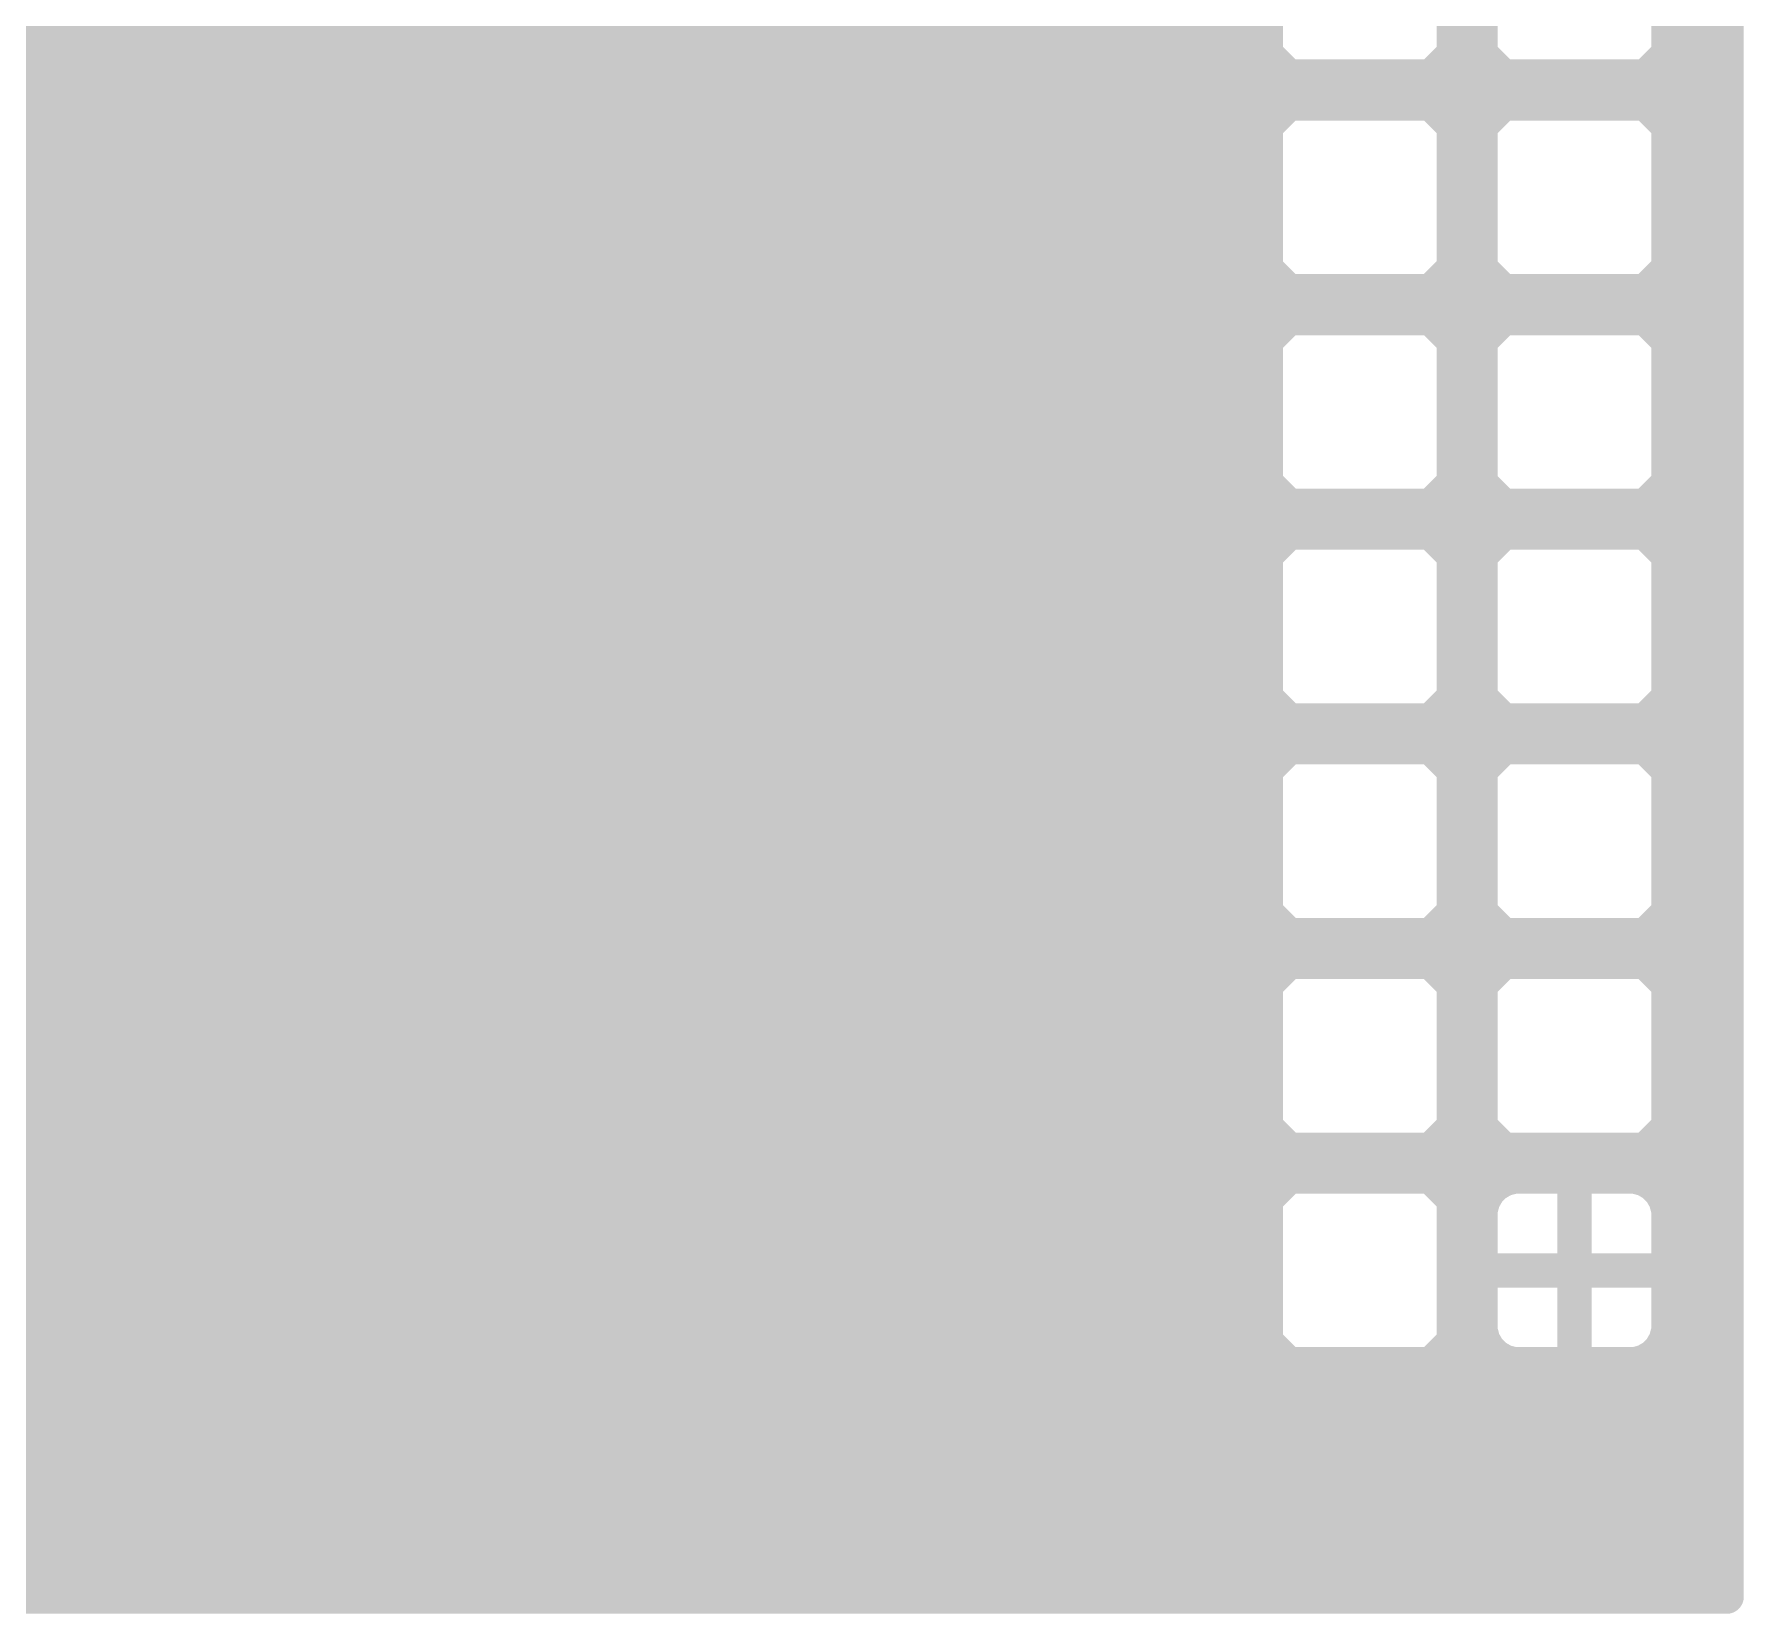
# Model space of a CAD drawing. Extents: x 1 to 104, y 1 to 74.
# Drawn here: x 83.37 to 103.6, y 1.02 to 19.71 of the extents above; entities that cross this region are included whole.
import ezdxf

# ---------------------------------------------------------------- set-up
doc = ezdxf.new("R2010")
doc.units = 0
doc.layers.add('16', color=174, linetype='CONTINUOUS')

msp = doc.modelspace()

# ---------------------------------------------------------------- linework, layer by layer
at = {"layer": '16', "const_width": 0.4064}
for points in [[(103.4008, 67.4526), (103.4008, 1.2192)], [(97.9488, 21.1634), (97.9488, 19.4766)], [(100.1712, 19.4766), (100.1712, 21.1634)], [(100.4888, 21.1634), (100.4888, 19.4766)], [(102.7112, 19.4766), (102.7112, 21.1634)], [(67.1512, 19.9136), (97.9488, 19.9136)], [(100.1712, 19.9136), (100.4888, 19.9136)], [(102.7112, 19.9136), (103.4008, 19.9136)], [(67.1512, 19.5072), (97.9488, 19.5072)], [(97.9488, 19.4766), (98.2166, 19.2088)], [(99.9034, 19.2088), (100.1712, 19.4766)], [(100.1712, 19.5072), (100.4888, 19.5072)], [(100.4888, 19.4766), (100.7566, 19.2088)], [(102.4434, 19.2088), (102.7112, 19.4766)], [(102.7112, 19.5072), (103.4008, 19.5072)], [(1.2192, 19.1008), (103.4008, 19.1008)], [(98.2166, 19.2088), (99.9034, 19.2088)], [(100.7566, 19.2088), (102.4434, 19.2088)], [(98.2166, 18.8912), (97.9488, 18.6234)], [(99.9034, 18.8912), (98.2166, 18.8912)], [(100.1712, 18.6234), (99.9034, 18.8912)], [(100.7566, 18.8912), (100.4888, 18.6234)], [(102.4434, 18.8912), (100.7566, 18.8912)], [(102.7112, 18.6234), (102.4434, 18.8912)], [(67.0802, 18.6944), (98.0198, 18.6944)], [(97.9488, 18.6234), (97.9488, 16.9366)], [(100.1002, 18.6944), (100.5598, 18.6944)], [(100.1712, 16.9366), (100.1712, 18.6234)], [(100.4888, 18.6234), (100.4888, 16.9366)], [(102.6402, 18.6944), (103.4008, 18.6944)], [(102.7112, 16.9366), (102.7112, 18.6234)], [(67.1512, 18.288), (97.9488, 18.288)], [(100.1712, 18.288), (100.4888, 18.288)], [(102.7112, 18.288), (103.4008, 18.288)], [(67.1512, 17.8816), (97.9488, 17.8816)], [(100.1712, 17.8816), (100.4888, 17.8816)], [(102.7112, 17.8816), (103.4008, 17.8816)], [(67.1512, 17.4752), (97.9488, 17.4752)], [(100.1712, 17.4752), (100.4888, 17.4752)], [(102.7112, 17.4752), (103.4008, 17.4752)], [(67.1512, 17.0688), (97.9488, 17.0688)], [(100.1712, 17.0688), (100.4888, 17.0688)], [(102.7112, 17.0688), (103.4008, 17.0688)], [(97.9488, 16.9366), (98.2166, 16.6688)], [(99.9034, 16.6688), (100.1712, 16.9366)], [(100.4888, 16.9366), (100.7566, 16.6688)], [(102.4434, 16.6688), (102.7112, 16.9366)], [(1.2192, 16.6624), (103.4008, 16.6624)], [(98.2166, 16.6688), (99.9034, 16.6688)], [(100.7566, 16.6688), (102.4434, 16.6688)], [(66.9786, 16.256), (98.1214, 16.256)], [(98.2166, 16.3512), (97.9488, 16.0834)], [(99.9034, 16.3512), (98.2166, 16.3512)], [(100.1712, 16.0834), (99.9034, 16.3512)], [(99.9986, 16.256), (100.6614, 16.256)], [(100.7566, 16.3512), (100.4888, 16.0834)], [(102.4434, 16.3512), (100.7566, 16.3512)], [(102.7112, 16.0834), (102.4434, 16.3512)], [(102.5386, 16.256), (103.4008, 16.256)], [(97.9488, 16.0834), (97.9488, 14.3966)], [(100.1712, 14.3966), (100.1712, 16.0834)], [(100.4888, 16.0834), (100.4888, 14.3966)], [(102.7112, 14.3966), (102.7112, 16.0834)], [(67.1512, 15.8496), (97.9488, 15.8496)], [(100.1712, 15.8496), (100.4888, 15.8496)], [(102.7112, 15.8496), (103.4008, 15.8496)], [(67.1512, 15.4432), (97.9488, 15.4432)], [(100.1712, 15.4432), (100.4888, 15.4432)], [(102.7112, 15.4432), (103.4008, 15.4432)], [(67.1512, 15.0368), (97.9488, 15.0368)], [(100.1712, 15.0368), (100.4888, 15.0368)], [(102.7112, 15.0368), (103.4008, 15.0368)], [(67.1512, 14.6304), (97.9488, 14.6304)], [(100.1712, 14.6304), (100.4888, 14.6304)], [(102.7112, 14.6304), (103.4008, 14.6304)], [(97.9488, 14.3966), (98.2166, 14.1288)], [(99.9034, 14.1288), (100.1712, 14.3966)], [(100.4888, 14.3966), (100.7566, 14.1288)], [(102.4434, 14.1288), (102.7112, 14.3966)], [(66.9786, 14.224), (98.1214, 14.224)], [(99.9986, 14.224), (100.6614, 14.224)], [(102.5386, 14.224), (103.4008, 14.224)], [(98.2166, 14.1288), (99.9034, 14.1288)], [(100.7566, 14.1288), (102.4434, 14.1288)], [(1.2192, 13.8176), (103.4008, 13.8176)], [(98.2166, 13.8112), (97.9488, 13.5434)], [(99.9034, 13.8112), (98.2166, 13.8112)], [(100.1712, 13.5434), (99.9034, 13.8112)], [(100.7566, 13.8112), (100.4888, 13.5434)], [(102.4434, 13.8112), (100.7566, 13.8112)], [(102.7112, 13.5434), (102.4434, 13.8112)], [(67.1512, 13.4112), (97.9488, 13.4112)], [(97.9488, 13.5434), (97.9488, 11.8566)], [(100.1712, 11.8566), (100.1712, 13.5434)], [(100.1712, 13.4112), (100.4888, 13.4112)], [(100.4888, 13.5434), (100.4888, 11.8566)], [(102.7112, 11.8566), (102.7112, 13.5434)], [(102.7112, 13.4112), (103.4008, 13.4112)], [(67.1512, 13.0048), (97.9488, 13.0048)], [(100.1712, 13.0048), (100.4888, 13.0048)], [(102.7112, 13.0048), (103.4008, 13.0048)], [(67.1512, 12.5984), (97.9488, 12.5984)], [(100.1712, 12.5984), (100.4888, 12.5984)], [(102.7112, 12.5984), (103.4008, 12.5984)], [(67.1512, 12.192), (97.9488, 12.192)], [(100.1712, 12.192), (100.4888, 12.192)], [(102.7112, 12.192), (103.4008, 12.192)], [(67.0802, 11.7856), (98.0198, 11.7856)], [(97.9488, 11.8566), (98.2166, 11.5888)], [(99.9034, 11.5888), (100.1712, 11.8566)], [(100.1002, 11.7856), (100.5598, 11.7856)], [(100.4888, 11.8566), (100.7566, 11.5888)], [(102.4434, 11.5888), (102.7112, 11.8566)], [(102.6402, 11.7856), (103.4008, 11.7856)], [(98.2166, 11.5888), (99.9034, 11.5888)], [(100.7566, 11.5888), (102.4434, 11.5888)], [(1.2192, 11.3792), (103.4008, 11.3792)], [(98.2166, 11.2712), (97.9488, 11.0034)], [(99.9034, 11.2712), (98.2166, 11.2712)], [(100.1712, 11.0034), (99.9034, 11.2712)], [(100.7566, 11.2712), (100.4888, 11.0034)], [(102.4434, 11.2712), (100.7566, 11.2712)], [(102.7112, 11.0034), (102.4434, 11.2712)], [(67.1512, 10.9728), (97.9488, 10.9728)], [(97.9488, 11.0034), (97.9488, 9.3166)], [(100.1712, 9.3166), (100.1712, 11.0034)], [(100.1712, 10.9728), (100.4888, 10.9728)], [(100.4888, 11.0034), (100.4888, 9.3166)], [(102.7112, 9.3166), (102.7112, 11.0034)], [(102.7112, 10.9728), (103.4008, 10.9728)], [(67.1512, 10.5664), (97.9488, 10.5664)], [(100.1712, 10.5664), (100.4888, 10.5664)], [(102.7112, 10.5664), (103.4008, 10.5664)], [(67.1512, 10.16), (97.9488, 10.16)], [(100.1712, 10.16), (100.4888, 10.16)], [(102.7112, 10.16), (103.4008, 10.16)], [(67.1512, 9.7536), (97.9488, 9.7536)], [(100.1712, 9.7536), (100.4888, 9.7536)], [(102.7112, 9.7536), (103.4008, 9.7536)], [(67.1512, 9.3472), (97.9488, 9.3472)], [(97.9488, 9.3166), (98.2166, 9.0488)], [(99.9034, 9.0488), (100.1712, 9.3166)], [(100.1712, 9.3472), (100.4888, 9.3472)], [(100.4888, 9.3166), (100.7566, 9.0488)], [(102.4434, 9.0488), (102.7112, 9.3166)], [(102.7112, 9.3472), (103.4008, 9.3472)], [(7.35, 8.9408), (103.4008, 8.9408)], [(98.2166, 9.0488), (99.9034, 9.0488)], [(100.7566, 9.0488), (102.4434, 9.0488)], [(98.2166, 8.7312), (97.9488, 8.4634)], [(99.9034, 8.7312), (98.2166, 8.7312)], [(100.1712, 8.4634), (99.9034, 8.7312)], [(100.7566, 8.7312), (100.4888, 8.4634)], [(102.4434, 8.7312), (100.7566, 8.7312)], [(102.7112, 8.4634), (102.4434, 8.7312)], [(67.0802, 8.5344), (98.0198, 8.5344)], [(100.1002, 8.5344), (100.5598, 8.5344)], [(102.6402, 8.5344), (103.4008, 8.5344)], [(97.9488, 8.4634), (97.9488, 6.7766)], [(100.1712, 6.7766), (100.1712, 8.4634)], [(100.4888, 8.4634), (100.4888, 6.7766)], [(102.7112, 6.7766), (102.7112, 8.4634)], [(67.1512, 8.128), (97.9488, 8.128)], [(100.1712, 8.128), (100.4888, 8.128)], [(102.7112, 8.128), (103.4008, 8.128)], [(67.1512, 7.7216), (97.9488, 7.7216)], [(100.1712, 7.7216), (100.4888, 7.7216)], [(102.7112, 7.7216), (103.4008, 7.7216)], [(67.1512, 7.3152), (97.9488, 7.3152)], [(100.1712, 7.3152), (100.4888, 7.3152)], [(102.7112, 7.3152), (103.4008, 7.3152)], [(67.1512, 6.9088), (97.9488, 6.9088)], [(100.1712, 6.9088), (100.4888, 6.9088)], [(102.7112, 6.9088), (103.4008, 6.9088)], [(97.9488, 6.7766), (98.2166, 6.5088)], [(99.9034, 6.5088), (100.1712, 6.7766)], [(100.4888, 6.7766), (100.7566, 6.5088)], [(102.4434, 6.5088), (102.7112, 6.7766)], [(9.3502, 6.5024), (103.4008, 6.5024)], [(98.2166, 6.5088), (99.9034, 6.5088)], [(100.7566, 6.5088), (102.4434, 6.5088)], [(66.9786, 6.096), (98.1214, 6.096)], [(98.2166, 6.1912), (97.9488, 5.9234)], [(99.9034, 6.1912), (98.2166, 6.1912)], [(100.1712, 5.9234), (99.9034, 6.1912)], [(99.9986, 6.096), (100.6614, 6.096)], [(100.6653, 6.0998), (100.5801, 6.0147)], [(100.7695, 6.16), (100.6653, 6.0998)], [(100.8858, 6.1912), (100.7695, 6.16)], [(101.6, 6.1912), (100.8858, 6.1912)], [(102.3142, 6.1912), (101.6, 6.1912)], [(101.6, 6.1912), (101.6, 5.08)], [(101.6, 5.08), (101.6, 6.1912)], [(101.6, 6.096), (101.6, 6.096)], [(102.4305, 6.16), (102.3142, 6.1912)], [(102.5347, 6.0998), (102.4305, 6.16)], [(102.6198, 6.0147), (102.5347, 6.0998)], [(102.5386, 6.096), (103.4008, 6.096)], [(97.9488, 5.9234), (97.9488, 4.2366)], [(100.1712, 4.2366), (100.1712, 5.9234)], [(100.52, 5.9105), (100.4888, 5.7942)], [(100.5801, 6.0147), (100.52, 5.9105)], [(102.68, 5.9105), (102.6198, 6.0147)], [(102.7112, 5.7942), (102.68, 5.9105)], [(67.1512, 5.6896), (97.9488, 5.6896)], [(100.1712, 5.6896), (100.4888, 5.6896)], [(100.4888, 5.7942), (100.4888, 5.08)], [(101.6, 5.6896), (101.6, 5.6896)], [(102.7112, 5.08), (102.7112, 5.7942)], [(102.7112, 5.6896), (103.4008, 5.6896)], [(67.1512, 5.2832), (97.9488, 5.2832)], [(100.1712, 5.2832), (100.4888, 5.2832)], [(101.6, 5.2832), (101.6, 5.2832)], [(102.7112, 5.2832), (103.4008, 5.2832)], [(100.4888, 5.08), (101.6, 5.08)], [(101.6, 5.08), (100.4888, 5.08)], [(100.4888, 5.08), (100.4888, 4.3658)], [(101.6, 3.9688), (101.6, 5.08)], [(101.6, 5.08), (101.6, 5.08)], [(101.6, 5.08), (101.6, 3.9688)], [(102.7112, 5.08), (101.6, 5.08)], [(101.6, 5.08), (101.6, 5.08)], [(101.6, 5.08), (102.7112, 5.08)], [(101.6, 5.08), (101.6, 5.08)], [(101.6, 5.08), (101.6, 5.08)], [(102.7112, 4.3658), (102.7112, 5.08)], [(67.1512, 4.8768), (97.9488, 4.8768)], [(100.1712, 4.8768), (100.4888, 4.8768)], [(101.6, 4.8768), (101.6, 4.8768)], [(102.7112, 4.8768), (103.4008, 4.8768)], [(67.1512, 4.4704), (97.9488, 4.4704)], [(100.1712, 4.4704), (100.4888, 4.4704)], [(101.6, 4.4704), (101.6, 4.4704)], [(102.7112, 4.4704), (103.4008, 4.4704)], [(100.4888, 4.3658), (100.52, 4.2495)], [(100.52, 4.2495), (100.5801, 4.1453)], [(102.6198, 4.1453), (102.68, 4.2495)], [(102.68, 4.2495), (102.7112, 4.3658)], [(66.9786, 4.064), (98.1214, 4.064)], [(97.9488, 4.2366), (98.2166, 3.9688)], [(99.9034, 3.9688), (100.1712, 4.2366)], [(99.9986, 4.064), (100.6614, 4.064)], [(100.5801, 4.1453), (100.6653, 4.0601)], [(100.6653, 4.0601), (100.7695, 4)], [(101.6, 4.064), (101.6, 4.064)], [(102.4305, 4), (102.5347, 4.0601)], [(102.5347, 4.0601), (102.6198, 4.1453)], [(102.5386, 4.064), (103.4008, 4.064)], [(98.2166, 3.9688), (99.9034, 3.9688)], [(100.7695, 4), (100.8858, 3.9688)], [(100.8858, 3.9688), (101.6, 3.9688)], [(101.6, 3.9688), (102.3142, 3.9688)], [(102.3142, 3.9688), (102.4305, 4)], [(9.3502, 3.6576), (103.4008, 3.6576)], [(9.1646, 3.2512), (103.4008, 3.2512)], [(8.979, 2.8448), (103.4008, 2.8448)], [(8.7126, 2.4384), (103.4008, 2.4384)], [(8.3604, 2.032), (103.4008, 2.032)], [(7.9824, 1.6256), (103.4008, 1.6256)], [(103.4008, 1.2192), (7.35, 1.2192)], [(7.35, 1.2192), (103.4008, 1.2192)]]:
    msp.add_lwpolyline(points, dxfattribs=at)
at = {"layer": '16', "const_width": 0.2032}
for points in [[(98.0206, 19.5485, 1), (97.877, 19.4048)], [(97.9488, 19.4056, 1), (97.9488, 19.6088)], [(100.1712, 19.6088, 1), (100.1712, 19.4056)], [(100.243, 19.4048, 1), (100.0994, 19.5485)], [(100.5606, 19.5485, 1), (100.417, 19.4048)], [(100.4888, 19.4056, 1), (100.4888, 19.6088)], [(102.7112, 19.6088, 1), (102.7112, 19.4056)], [(102.783, 19.4048, 1), (102.6394, 19.5485)], [(103.4008, 19.4056, 1), (103.4008, 19.6088)], [(97.8472, 19.4766, 1), (98.0504, 19.4766)], [(100.0696, 19.4766, 1), (100.2728, 19.4766)], [(100.3872, 19.4766, 1), (100.5904, 19.4766)], [(102.6096, 19.4766, 1), (102.8128, 19.4766)], [(98.2166, 19.3104, 1), (98.2166, 19.1072)], [(98.1448, 19.137, 1), (98.2885, 19.2806)], [(99.8315, 19.2806, 1), (99.9752, 19.137)], [(99.9034, 19.1072, 1), (99.9034, 19.3104)], [(100.7566, 19.3104, 1), (100.7566, 19.1072)], [(100.6848, 19.137, 1), (100.8285, 19.2806)], [(102.3715, 19.2806, 1), (102.5152, 19.137)], [(102.4434, 19.1072, 1), (102.4434, 19.3104)], [(103.4008, 18.9992, 1), (103.4008, 19.2024)], [(98.2166, 18.9928, 1), (98.2166, 18.7896)], [(98.2885, 18.8194, 1), (98.1448, 18.963)], [(99.9752, 18.963, 1), (99.8315, 18.8194)], [(99.9034, 18.7896, 1), (99.9034, 18.9928)], [(100.7566, 18.9928, 1), (100.7566, 18.7896)], [(100.8285, 18.8194, 1), (100.6848, 18.963)], [(102.5152, 18.963, 1), (102.3715, 18.8194)], [(102.4434, 18.7896, 1), (102.4434, 18.9928)], [(98.0504, 18.6234, 1), (97.8472, 18.6234)], [(98.0198, 18.5928, 1), (98.0198, 18.796)], [(100.1002, 18.796, 1), (100.1002, 18.5928)], [(100.2728, 18.6234, 1), (100.0696, 18.6234)], [(100.5904, 18.6234, 1), (100.3872, 18.6234)], [(100.5598, 18.5928, 1), (100.5598, 18.796)], [(102.6402, 18.796, 1), (102.6402, 18.5928)], [(102.8128, 18.6234, 1), (102.6096, 18.6234)], [(103.4008, 18.5928, 1), (103.4008, 18.796)], [(97.877, 18.6952, 1), (98.0206, 18.5515)], [(100.0994, 18.5515, 1), (100.243, 18.6952)], [(100.417, 18.6952, 1), (100.5606, 18.5515)], [(102.6394, 18.5515, 1), (102.783, 18.6952)], [(97.9488, 18.1864, 1), (97.9488, 18.3896)], [(100.1712, 18.3896, 1), (100.1712, 18.1864)], [(100.4888, 18.1864, 1), (100.4888, 18.3896)], [(102.7112, 18.3896, 1), (102.7112, 18.1864)], [(103.4008, 18.1864, 1), (103.4008, 18.3896)], [(97.9488, 17.78, 1), (97.9488, 17.9832)], [(100.1712, 17.9832, 1), (100.1712, 17.78)], [(100.4888, 17.78, 1), (100.4888, 17.9832)], [(102.7112, 17.9832, 1), (102.7112, 17.78)], [(103.4008, 17.78, 1), (103.4008, 17.9832)], [(97.9488, 17.3736, 1), (97.9488, 17.5768)], [(100.1712, 17.5768, 1), (100.1712, 17.3736)], [(100.4888, 17.3736, 1), (100.4888, 17.5768)], [(102.7112, 17.5768, 1), (102.7112, 17.3736)], [(103.4008, 17.3736, 1), (103.4008, 17.5768)], [(97.9488, 16.9672, 1), (97.9488, 17.1704)], [(100.1712, 17.1704, 1), (100.1712, 16.9672)], [(100.4888, 16.9672, 1), (100.4888, 17.1704)], [(102.7112, 17.1704, 1), (102.7112, 16.9672)], [(103.4008, 16.9672, 1), (103.4008, 17.1704)], [(98.0206, 17.0085, 1), (97.877, 16.8648)], [(97.8472, 16.9366, 1), (98.0504, 16.9366)], [(100.0696, 16.9366, 1), (100.2728, 16.9366)], [(100.243, 16.8648, 1), (100.0994, 17.0085)], [(100.5606, 17.0085, 1), (100.417, 16.8648)], [(100.3872, 16.9366, 1), (100.5904, 16.9366)], [(102.6096, 16.9366, 1), (102.8128, 16.9366)], [(102.783, 16.8648, 1), (102.6394, 17.0085)], [(98.2166, 16.7704, 1), (98.2166, 16.5672)], [(98.1448, 16.597, 1), (98.2885, 16.7406)], [(99.8315, 16.7406, 1), (99.9752, 16.597)], [(99.9034, 16.5672, 1), (99.9034, 16.7704)], [(100.7566, 16.7704, 1), (100.7566, 16.5672)], [(100.6848, 16.597, 1), (100.8285, 16.7406)], [(102.3715, 16.7406, 1), (102.5152, 16.597)], [(102.4434, 16.5672, 1), (102.4434, 16.7704)], [(103.4008, 16.5608, 1), (103.4008, 16.764)], [(98.2166, 16.4528, 1), (98.2166, 16.2496)], [(98.1214, 16.1544, 1), (98.1214, 16.3576)], [(98.2885, 16.2794, 1), (98.1448, 16.423)], [(99.9752, 16.423, 1), (99.8315, 16.2794)], [(99.9986, 16.3576, 1), (99.9986, 16.1544)], [(99.9034, 16.2496, 1), (99.9034, 16.4528)], [(100.7566, 16.4528, 1), (100.7566, 16.2496)], [(100.6614, 16.1544, 1), (100.6614, 16.3576)], [(100.8285, 16.2794, 1), (100.6848, 16.423)], [(102.5152, 16.423, 1), (102.3715, 16.2794)], [(102.5386, 16.3576, 1), (102.5386, 16.1544)], [(102.4434, 16.2496, 1), (102.4434, 16.4528)], [(103.4008, 16.1544, 1), (103.4008, 16.3576)], [(98.0504, 16.0834, 1), (97.8472, 16.0834)], [(97.877, 16.1552, 1), (98.0206, 16.0115)], [(100.2728, 16.0834, 1), (100.0696, 16.0834)], [(100.0994, 16.0115, 1), (100.243, 16.1552)], [(100.5904, 16.0834, 1), (100.3872, 16.0834)], [(100.417, 16.1552, 1), (100.5606, 16.0115)], [(102.8128, 16.0834, 1), (102.6096, 16.0834)], [(102.6394, 16.0115, 1), (102.783, 16.1552)], [(97.9488, 15.748, 1), (97.9488, 15.9512)], [(100.1712, 15.9512, 1), (100.1712, 15.748)], [(100.4888, 15.748, 1), (100.4888, 15.9512)], [(102.7112, 15.9512, 1), (102.7112, 15.748)], [(103.4008, 15.748, 1), (103.4008, 15.9512)], [(97.9488, 15.3416, 1), (97.9488, 15.5448)], [(100.1712, 15.5448, 1), (100.1712, 15.3416)], [(100.4888, 15.3416, 1), (100.4888, 15.5448)], [(102.7112, 15.5448, 1), (102.7112, 15.3416)], [(103.4008, 15.3416, 1), (103.4008, 15.5448)], [(97.9488, 14.9352, 1), (97.9488, 15.1384)], [(100.1712, 15.1384, 1), (100.1712, 14.9352)], [(100.4888, 14.9352, 1), (100.4888, 15.1384)], [(102.7112, 15.1384, 1), (102.7112, 14.9352)], [(103.4008, 14.9352, 1), (103.4008, 15.1384)], [(97.9488, 14.5288, 1), (97.9488, 14.732)], [(100.1712, 14.732, 1), (100.1712, 14.5288)], [(100.4888, 14.5288, 1), (100.4888, 14.732)], [(102.7112, 14.732, 1), (102.7112, 14.5288)], [(103.4008, 14.5288, 1), (103.4008, 14.732)], [(98.0206, 14.4685, 1), (97.877, 14.3248)], [(100.243, 14.3248, 1), (100.0994, 14.4685)], [(100.5606, 14.4685, 1), (100.417, 14.3248)], [(102.783, 14.3248, 1), (102.6394, 14.4685)], [(97.8472, 14.3966, 1), (98.0504, 14.3966)], [(98.1214, 14.1224, 1), (98.1214, 14.3256)], [(99.9986, 14.3256, 1), (99.9986, 14.1224)], [(100.0696, 14.3966, 1), (100.2728, 14.3966)], [(100.3872, 14.3966, 1), (100.5904, 14.3966)], [(100.6614, 14.1224, 1), (100.6614, 14.3256)], [(102.5386, 14.3256, 1), (102.5386, 14.1224)], [(102.6096, 14.3966, 1), (102.8128, 14.3966)], [(103.4008, 14.1224, 1), (103.4008, 14.3256)], [(98.2166, 14.2304, 1), (98.2166, 14.0272)], [(98.1448, 14.057, 1), (98.2885, 14.2006)], [(99.8315, 14.2006, 1), (99.9752, 14.057)], [(99.9034, 14.0272, 1), (99.9034, 14.2304)], [(100.7566, 14.2304, 1), (100.7566, 14.0272)], [(100.6848, 14.057, 1), (100.8285, 14.2006)], [(102.3715, 14.2006, 1), (102.5152, 14.057)], [(102.4434, 14.0272, 1), (102.4434, 14.2304)], [(98.2166, 13.9128, 1), (98.2166, 13.7096)], [(98.2885, 13.7394, 1), (98.1448, 13.883)], [(99.9752, 13.883, 1), (99.8315, 13.7394)], [(99.9034, 13.7096, 1), (99.9034, 13.9128)], [(100.7566, 13.9128, 1), (100.7566, 13.7096)], [(100.8285, 13.7394, 1), (100.6848, 13.883)], [(102.5152, 13.883, 1), (102.3715, 13.7394)], [(102.4434, 13.7096, 1), (102.4434, 13.9128)], [(103.4008, 13.716, 1), (103.4008, 13.9192)], [(98.0504, 13.5434, 1), (97.8472, 13.5434)], [(97.877, 13.6152, 1), (98.0206, 13.4715)], [(97.9488, 13.3096, 1), (97.9488, 13.5128)], [(100.2728, 13.5434, 1), (100.0696, 13.5434)], [(100.1712, 13.5128, 1), (100.1712, 13.3096)], [(100.0994, 13.4715, 1), (100.243, 13.6152)], [(100.5904, 13.5434, 1), (100.3872, 13.5434)], [(100.417, 13.6152, 1), (100.5606, 13.4715)], [(100.4888, 13.3096, 1), (100.4888, 13.5128)], [(102.8128, 13.5434, 1), (102.6096, 13.5434)], [(102.7112, 13.5128, 1), (102.7112, 13.3096)], [(102.6394, 13.4715, 1), (102.783, 13.6152)], [(103.4008, 13.3096, 1), (103.4008, 13.5128)], [(97.9488, 12.9032, 1), (97.9488, 13.1064)], [(100.1712, 13.1064, 1), (100.1712, 12.9032)], [(100.4888, 12.9032, 1), (100.4888, 13.1064)], [(102.7112, 13.1064, 1), (102.7112, 12.9032)], [(103.4008, 12.9032, 1), (103.4008, 13.1064)], [(97.9488, 12.4968, 1), (97.9488, 12.7)], [(100.1712, 12.7, 1), (100.1712, 12.4968)], [(100.4888, 12.4968, 1), (100.4888, 12.7)], [(102.7112, 12.7, 1), (102.7112, 12.4968)], [(103.4008, 12.4968, 1), (103.4008, 12.7)], [(97.9488, 12.0904, 1), (97.9488, 12.2936)], [(100.1712, 12.2936, 1), (100.1712, 12.0904)], [(100.4888, 12.0904, 1), (100.4888, 12.2936)], [(102.7112, 12.2936, 1), (102.7112, 12.0904)], [(103.4008, 12.0904, 1), (103.4008, 12.2936)], [(98.0206, 11.9285, 1), (97.877, 11.7848)], [(97.8472, 11.8566, 1), (98.0504, 11.8566)], [(98.0198, 11.684, 1), (98.0198, 11.8872)], [(100.1002, 11.8872, 1), (100.1002, 11.684)], [(100.0696, 11.8566, 1), (100.2728, 11.8566)], [(100.243, 11.7848, 1), (100.0994, 11.9285)], [(100.5606, 11.9285, 1), (100.417, 11.7848)], [(100.3872, 11.8566, 1), (100.5904, 11.8566)], [(100.5598, 11.684, 1), (100.5598, 11.8872)], [(102.6402, 11.8872, 1), (102.6402, 11.684)], [(102.6096, 11.8566, 1), (102.8128, 11.8566)], [(102.783, 11.7848, 1), (102.6394, 11.9285)], [(103.4008, 11.684, 1), (103.4008, 11.8872)], [(98.2166, 11.6904, 1), (98.2166, 11.4872)], [(98.1448, 11.517, 1), (98.2885, 11.6606)], [(99.8315, 11.6606, 1), (99.9752, 11.517)], [(99.9034, 11.4872, 1), (99.9034, 11.6904)], [(100.7566, 11.6904, 1), (100.7566, 11.4872)], [(100.6848, 11.517, 1), (100.8285, 11.6606)], [(102.3715, 11.6606, 1), (102.5152, 11.517)], [(102.4434, 11.4872, 1), (102.4434, 11.6904)], [(103.4008, 11.2776, 1), (103.4008, 11.4808)], [(98.2166, 11.3728, 1), (98.2166, 11.1696)], [(98.2885, 11.1994, 1), (98.1448, 11.343)], [(99.9752, 11.343, 1), (99.8315, 11.1994)], [(99.9034, 11.1696, 1), (99.9034, 11.3728)], [(100.7566, 11.3728, 1), (100.7566, 11.1696)], [(100.8285, 11.1994, 1), (100.6848, 11.343)], [(102.5152, 11.343, 1), (102.3715, 11.1994)], [(102.4434, 11.1696, 1), (102.4434, 11.3728)], [(98.0504, 11.0034, 1), (97.8472, 11.0034)], [(97.877, 11.0752, 1), (98.0206, 10.9315)], [(97.9488, 10.8712, 1), (97.9488, 11.0744)], [(100.2728, 11.0034, 1), (100.0696, 11.0034)], [(100.1712, 11.0744, 1), (100.1712, 10.8712)], [(100.0994, 10.9315, 1), (100.243, 11.0752)], [(100.5904, 11.0034, 1), (100.3872, 11.0034)], [(100.417, 11.0752, 1), (100.5606, 10.9315)], [(100.4888, 10.8712, 1), (100.4888, 11.0744)], [(102.8128, 11.0034, 1), (102.6096, 11.0034)], [(102.7112, 11.0744, 1), (102.7112, 10.8712)], [(102.6394, 10.9315, 1), (102.783, 11.0752)], [(103.4008, 10.8712, 1), (103.4008, 11.0744)], [(97.9488, 10.4648, 1), (97.9488, 10.668)], [(100.1712, 10.668, 1), (100.1712, 10.4648)], [(100.4888, 10.4648, 1), (100.4888, 10.668)], [(102.7112, 10.668, 1), (102.7112, 10.4648)], [(103.4008, 10.4648, 1), (103.4008, 10.668)], [(97.9488, 10.0584, 1), (97.9488, 10.2616)], [(100.1712, 10.2616, 1), (100.1712, 10.0584)], [(100.4888, 10.0584, 1), (100.4888, 10.2616)], [(102.7112, 10.2616, 1), (102.7112, 10.0584)], [(103.4008, 10.0584, 1), (103.4008, 10.2616)], [(97.9488, 9.652, 1), (97.9488, 9.8552)], [(100.1712, 9.8552, 1), (100.1712, 9.652)], [(100.4888, 9.652, 1), (100.4888, 9.8552)], [(102.7112, 9.8552, 1), (102.7112, 9.652)], [(103.4008, 9.652, 1), (103.4008, 9.8552)], [(98.0206, 9.3885, 1), (97.877, 9.2448)], [(97.9488, 9.2456, 1), (97.9488, 9.4488)], [(100.1712, 9.4488, 1), (100.1712, 9.2456)], [(100.243, 9.2448, 1), (100.0994, 9.3885)], [(100.5606, 9.3885, 1), (100.417, 9.2448)], [(100.4888, 9.2456, 1), (100.4888, 9.4488)], [(102.7112, 9.4488, 1), (102.7112, 9.2456)], [(102.783, 9.2448, 1), (102.6394, 9.3885)], [(103.4008, 9.2456, 1), (103.4008, 9.4488)], [(97.8472, 9.3166, 1), (98.0504, 9.3166)], [(100.0696, 9.3166, 1), (100.2728, 9.3166)], [(100.3872, 9.3166, 1), (100.5904, 9.3166)], [(102.6096, 9.3166, 1), (102.8128, 9.3166)], [(98.2166, 9.1504, 1), (98.2166, 8.9472)], [(98.1448, 8.977, 1), (98.2885, 9.1206)], [(99.8315, 9.1206, 1), (99.9752, 8.977)], [(99.9034, 8.9472, 1), (99.9034, 9.1504)], [(100.7566, 9.1504, 1), (100.7566, 8.9472)], [(100.6848, 8.977, 1), (100.8285, 9.1206)], [(102.3715, 9.1206, 1), (102.5152, 8.977)], [(102.4434, 8.9472, 1), (102.4434, 9.1504)], [(103.4008, 8.8392, 1), (103.4008, 9.0424)], [(98.2166, 8.8328, 1), (98.2166, 8.6296)], [(98.2885, 8.6594, 1), (98.1448, 8.803)], [(99.9752, 8.803, 1), (99.8315, 8.6594)], [(99.9034, 8.6296, 1), (99.9034, 8.8328)], [(100.7566, 8.8328, 1), (100.7566, 8.6296)], [(100.8285, 8.6594, 1), (100.6848, 8.803)], [(102.5152, 8.803, 1), (102.3715, 8.6594)], [(102.4434, 8.6296, 1), (102.4434, 8.8328)], [(98.0198, 8.4328, 1), (98.0198, 8.636)], [(100.1002, 8.636, 1), (100.1002, 8.4328)], [(100.5598, 8.4328, 1), (100.5598, 8.636)], [(102.6402, 8.636, 1), (102.6402, 8.4328)], [(103.4008, 8.4328, 1), (103.4008, 8.636)], [(98.0504, 8.4634, 1), (97.8472, 8.4634)], [(97.877, 8.5352, 1), (98.0206, 8.3915)], [(100.2728, 8.4634, 1), (100.0696, 8.4634)], [(100.0994, 8.3915, 1), (100.243, 8.5352)], [(100.5904, 8.4634, 1), (100.3872, 8.4634)], [(100.417, 8.5352, 1), (100.5606, 8.3915)], [(102.8128, 8.4634, 1), (102.6096, 8.4634)], [(102.6394, 8.3915, 1), (102.783, 8.5352)], [(97.9488, 8.0264, 1), (97.9488, 8.2296)], [(100.1712, 8.2296, 1), (100.1712, 8.0264)], [(100.4888, 8.0264, 1), (100.4888, 8.2296)], [(102.7112, 8.2296, 1), (102.7112, 8.0264)], [(103.4008, 8.0264, 1), (103.4008, 8.2296)], [(97.9488, 7.62, 1), (97.9488, 7.8232)], [(100.1712, 7.8232, 1), (100.1712, 7.62)], [(100.4888, 7.62, 1), (100.4888, 7.8232)], [(102.7112, 7.8232, 1), (102.7112, 7.62)], [(103.4008, 7.62, 1), (103.4008, 7.8232)], [(97.9488, 7.2136, 1), (97.9488, 7.4168)], [(100.1712, 7.4168, 1), (100.1712, 7.2136)], [(100.4888, 7.2136, 1), (100.4888, 7.4168)], [(102.7112, 7.4168, 1), (102.7112, 7.2136)], [(103.4008, 7.2136, 1), (103.4008, 7.4168)], [(97.9488, 6.8072, 1), (97.9488, 7.0104)], [(100.1712, 7.0104, 1), (100.1712, 6.8072)], [(100.4888, 6.8072, 1), (100.4888, 7.0104)], [(102.7112, 7.0104, 1), (102.7112, 6.8072)], [(103.4008, 6.8072, 1), (103.4008, 7.0104)], [(98.0206, 6.8485, 1), (97.877, 6.7048)], [(100.243, 6.7048, 1), (100.0994, 6.8485)], [(100.5606, 6.8485, 1), (100.417, 6.7048)], [(102.783, 6.7048, 1), (102.6394, 6.8485)], [(97.8472, 6.7766, 1), (98.0504, 6.7766)], [(98.2166, 6.6104, 1), (98.2166, 6.4072)], [(98.1448, 6.437, 1), (98.2885, 6.5806)], [(99.8315, 6.5806, 1), (99.9752, 6.437)], [(99.9034, 6.4072, 1), (99.9034, 6.6104)], [(100.0696, 6.7766, 1), (100.2728, 6.7766)], [(100.3872, 6.7766, 1), (100.5904, 6.7766)], [(100.7566, 6.6104, 1), (100.7566, 6.4072)], [(100.6848, 6.437, 1), (100.8285, 6.5806)], [(102.3715, 6.5806, 1), (102.5152, 6.437)], [(102.4434, 6.4072, 1), (102.4434, 6.6104)], [(102.6096, 6.7766, 1), (102.8128, 6.7766)], [(103.4008, 6.4008, 1), (103.4008, 6.604)], [(98.2166, 6.2928, 1), (98.2166, 6.0896)], [(98.1214, 5.9944, 1), (98.1214, 6.1976)], [(98.2885, 6.1194, 1), (98.1448, 6.263)], [(99.9752, 6.263, 1), (99.8315, 6.1194)], [(99.9986, 6.1976, 1), (99.9986, 5.9944)], [(99.9034, 6.0896, 1), (99.9034, 6.2928)], [(100.6145, 6.1878, 1), (100.7161, 6.0119)], [(100.7371, 6.028, 1), (100.5934, 6.1717)], [(100.6614, 5.9944, 1), (100.6614, 6.1976)], [(100.7432, 6.2582, 1), (100.7958, 6.0619)], [(100.8203, 6.0721, 1), (100.7187, 6.248)], [(100.8858, 6.2928, 1), (100.8858, 6.0896)], [(100.9121, 6.0931, 1), (100.8595, 6.2893)], [(101.6, 6.2928, 1), (101.6, 6.0896)], [(101.7016, 6.1912, 1), (101.4984, 6.1912)], [(101.7016, 6.1912, 1), (101.4984, 6.1912)], [(101.6, 6.1976, 1), (101.6, 5.9944)], [(101.6, 6.0896, 1), (101.6, 6.2928)], [(101.6, 5.9944, 1), (101.6, 6.1976)], [(102.3405, 6.2893, 1), (102.2879, 6.0931)], [(102.3142, 6.0896, 1), (102.3142, 6.2928)], [(102.4813, 6.248, 1), (102.3797, 6.0721)], [(102.4042, 6.0619, 1), (102.4568, 6.2582)], [(102.6066, 6.1717, 1), (102.4629, 6.028)], [(102.5386, 6.1976, 1), (102.5386, 5.9944)], [(102.4839, 6.0119, 1), (102.5855, 6.1878)], [(103.4008, 5.9944, 1), (103.4008, 6.1976)], [(98.0504, 5.9234, 1), (97.8472, 5.9234)], [(97.877, 5.9952, 1), (98.0206, 5.8515)], [(100.2728, 5.9234, 1), (100.0696, 5.9234)], [(100.0994, 5.8515, 1), (100.243, 5.9952)], [(100.6181, 5.8842, 1), (100.4218, 5.9368)], [(100.5083, 6.0866, 1), (100.652, 5.9429)], [(100.6681, 5.9639, 1), (100.4922, 6.0655)], [(102.7078, 6.0655, 1), (102.5319, 5.9639)], [(102.548, 5.9429, 1), (102.6917, 6.0866)], [(102.7782, 5.9368, 1), (102.5819, 5.8842)], [(97.9488, 5.588, 1), (97.9488, 5.7912)], [(100.1712, 5.7912, 1), (100.1712, 5.588)], [(100.5904, 5.7942, 1), (100.3872, 5.7942)], [(100.3907, 5.8205, 1), (100.5869, 5.7679)], [(100.432, 5.9613, 1), (100.6079, 5.8597)], [(100.4888, 5.588, 1), (100.4888, 5.7912)], [(101.6, 5.7912, 1), (101.6, 5.588)], [(101.6, 5.588, 1), (101.6, 5.7912)], [(102.5921, 5.8597, 1), (102.768, 5.9613)], [(102.8128, 5.7942, 1), (102.6096, 5.7942)], [(102.7112, 5.7912, 1), (102.7112, 5.588)], [(102.6131, 5.7679, 1), (102.8093, 5.8205)], [(103.4008, 5.588, 1), (103.4008, 5.7912)], [(97.9488, 5.1816, 1), (97.9488, 5.3848)], [(100.1712, 5.3848, 1), (100.1712, 5.1816)], [(100.4888, 5.1816, 1), (100.4888, 5.3848)], [(101.6, 5.3848, 1), (101.6, 5.1816)], [(101.6, 5.1816, 1), (101.6, 5.3848)], [(102.7112, 5.3848, 1), (102.7112, 5.1816)], [(103.4008, 5.1816, 1), (103.4008, 5.3848)], [(100.4888, 5.1816, 1), (100.4888, 4.9784)], [(100.4888, 5.1816, 1), (100.4888, 4.9784)], [(100.5904, 5.08, 1), (100.3872, 5.08)], [(101.7016, 5.08, 1), (101.4984, 5.08)], [(101.6, 5.1816, 1), (101.6, 4.9784)], [(101.7016, 5.08, 1), (101.4984, 5.08)], [(101.6, 5.1816, 1), (101.6, 4.9784)], [(101.7016, 5.08, 1), (101.4984, 5.08)], [(101.6, 5.1816, 1), (101.6, 4.9784)], [(101.6, 5.1816, 1), (101.6, 4.9784)], [(101.7016, 5.08, 1), (101.4984, 5.08)], [(101.6, 4.9784, 1), (101.6, 5.1816)], [(101.6, 4.9784, 1), (101.6, 5.1816)], [(101.6, 4.9784, 1), (101.6, 5.1816)], [(101.6, 4.9784, 1), (101.6, 5.1816)], [(102.8128, 5.08, 1), (102.6096, 5.08)], [(102.7112, 4.9784, 1), (102.7112, 5.1816)], [(102.7112, 4.9784, 1), (102.7112, 5.1816)], [(97.9488, 4.7752, 1), (97.9488, 4.9784)], [(100.1712, 4.9784, 1), (100.1712, 4.7752)], [(100.3872, 5.08, 1), (100.5904, 5.08)], [(100.4888, 4.7752, 1), (100.4888, 4.9784)], [(101.4984, 5.08, 1), (101.7016, 5.08)], [(101.4984, 5.08, 1), (101.7016, 5.08)], [(101.4984, 5.08, 1), (101.7016, 5.08)], [(101.4984, 5.08, 1), (101.7016, 5.08)], [(101.6, 4.9784, 1), (101.6, 4.7752)], [(101.6, 4.7752, 1), (101.6, 4.9784)], [(102.6096, 5.08, 1), (102.8128, 5.08)], [(102.7112, 4.9784, 1), (102.7112, 4.7752)], [(103.4008, 4.7752, 1), (103.4008, 4.9784)], [(97.9488, 4.3688, 1), (97.9488, 4.572)], [(100.1712, 4.572, 1), (100.1712, 4.3688)], [(100.4888, 4.3688, 1), (100.4888, 4.572)], [(101.6, 4.572, 1), (101.6, 4.3688)], [(101.6, 4.3688, 1), (101.6, 4.572)], [(102.7112, 4.572, 1), (102.7112, 4.3688)], [(103.4008, 4.3688, 1), (103.4008, 4.572)], [(100.5869, 4.3921, 1), (100.3907, 4.3395)], [(100.3872, 4.3658, 1), (100.5904, 4.3658)], [(100.6079, 4.3003, 1), (100.432, 4.1987)], [(102.768, 4.1987, 1), (102.5921, 4.3003)], [(102.6096, 4.3658, 1), (102.8128, 4.3658)], [(102.8093, 4.3395, 1), (102.6131, 4.3921)], [(98.0206, 4.3085, 1), (97.877, 4.1648)], [(97.8472, 4.2366, 1), (98.0504, 4.2366)], [(98.1214, 3.9624, 1), (98.1214, 4.1656)], [(99.9986, 4.1656, 1), (99.9986, 3.9624)], [(100.0696, 4.2366, 1), (100.2728, 4.2366)], [(100.243, 4.1648, 1), (100.0994, 4.3085)], [(100.4218, 4.2232, 1), (100.6181, 4.2758)], [(100.652, 4.2171, 1), (100.5083, 4.0734)], [(100.4922, 4.0945, 1), (100.6681, 4.1961)], [(100.7161, 4.1481, 1), (100.6145, 3.9722)], [(100.6614, 3.9624, 1), (100.6614, 4.1656)], [(101.6, 4.1656, 1), (101.6, 3.9624)], [(101.6, 3.9624, 1), (101.6, 4.1656)], [(102.5386, 4.1656, 1), (102.5386, 3.9624)], [(102.5855, 3.9722, 1), (102.4839, 4.1481)], [(102.5319, 4.1961, 1), (102.7078, 4.0945)], [(102.6917, 4.0734, 1), (102.548, 4.2171)], [(102.5819, 4.2758, 1), (102.7782, 4.2232)], [(103.4008, 3.9624, 1), (103.4008, 4.1656)], [(98.2166, 4.0704, 1), (98.2166, 3.8672)], [(98.1448, 3.897, 1), (98.2885, 4.0406)], [(99.8315, 4.0406, 1), (99.9752, 3.897)], [(99.9034, 3.8672, 1), (99.9034, 4.0704)], [(100.5934, 3.9883, 1), (100.7371, 4.132)], [(100.7958, 4.0981, 1), (100.7432, 3.9018)], [(100.7187, 3.912, 1), (100.8203, 4.0879)], [(100.8858, 4.0704, 1), (100.8858, 3.8672)], [(100.8595, 3.8707, 1), (100.9121, 4.0669)], [(101.6, 4.0704, 1), (101.6, 3.8672)], [(101.4984, 3.9688, 1), (101.7016, 3.9688)], [(101.4984, 3.9688, 1), (101.7016, 3.9688)], [(101.6, 3.8672, 1), (101.6, 4.0704)], [(102.2879, 4.0669, 1), (102.3405, 3.8707)], [(102.3142, 3.8672, 1), (102.3142, 4.0704)], [(102.3797, 4.0879, 1), (102.4813, 3.912)], [(102.4568, 3.9018, 1), (102.4042, 4.0981)], [(102.4629, 4.132, 1), (102.6066, 3.9883)], [(103.4008, 3.556, 1), (103.4008, 3.7592)], [(103.4008, 3.1496, 1), (103.4008, 3.3528)], [(103.4008, 2.7432, 1), (103.4008, 2.9464)], [(103.4008, 2.3368, 1), (103.4008, 2.54)], [(103.4008, 1.9304, 1), (103.4008, 2.1336)], [(103.4008, 1.524, 1), (103.4008, 1.7272)], [(103.4008, 1.1176, 1), (103.4008, 1.3208)], [(103.4008, 1.1176, 1), (103.4008, 1.3208)], [(103.2992, 1.2192, 1), (103.5024, 1.2192)]]:
    msp.add_lwpolyline(points, format="xyb", dxfattribs=at)

doc.saveas('drawing.dxf')
